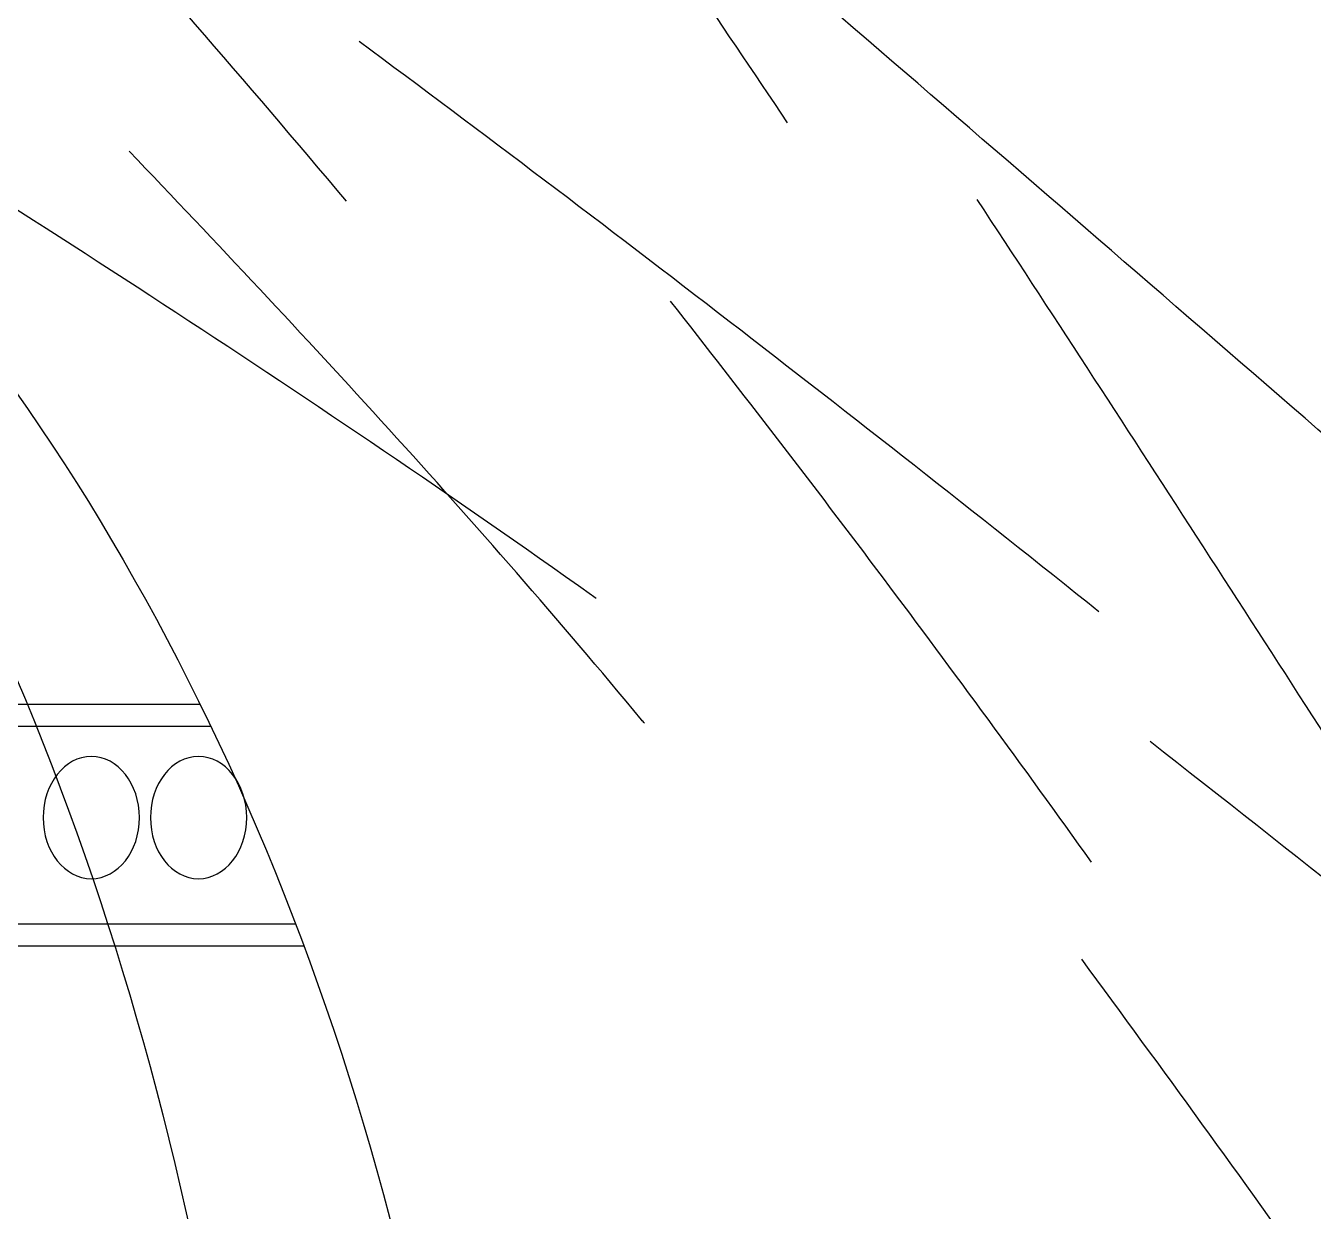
# Model space of a CAD drawing. Extents: x 3172 to 33391, y 13916 to 34175.
# Drawn here: x 28043.2 to 28498.6, y 25943.3 to 26362.6 of the extents above; entities that cross this region are included whole.
import ezdxf

# ---------------------------------------------------------------- set-up
doc = ezdxf.new("R2010")
doc.units = 0
doc.layers.get('0').update_dxf_attribs({"linetype": 'CONTINUOUS'})

# ---------------------------------------------------------------- blocks, each defined once
blk = doc.blocks.new('A$C32E301E7')
at = {"color": 4}
for points in [[(1228.6, 1914.74), (1183.49, 1959.5), (1137.65, 2003.46), (1091.13, 2046.59)], [(1454.12, 1928.55), (1424.19, 1966.37), (1393.97, 2003.96), (1363.35, 2041.21)], [(1574.24, 1660.74), (1513.73, 1731.88), (1451.38, 1801.6), (1387.33, 1869.73)], [(1671.03, 1504.17), (1635.84, 1545.28), (1600.65, 1586.4), (1564.99, 1627.04)]]:
    blk.add_open_spline(points, degree=3, dxfattribs=at)
for points, knots in [([(1355.4, 1723.03), (1354.96, 1723.47), (1280.31, 1798.76), (1201.24, 1869.59), (1121.44, 1938.94)], [394.337355, 394.337355, 394.337355, 394.337355, 396.220769, 712.913916, 712.913916, 712.913916, 712.913916]), ([(1828.27, 1525.2), (1797.67, 1565.57), (1703.79, 1689.28), (1610.21, 1813.2), (1546.17, 1895.88)], [1925.382684, 1925.382684, 1925.382684, 1925.382684, 2077.249948, 2390.933477, 2390.933477, 2390.933477, 2390.933477])]:
    blk.add_open_spline(points, degree=3, knots=knots, dxfattribs=at)
blk = doc.blocks.new('A$C3B33296D')
for p, rotation in [((174.77, 223.5), 355.9235845586764), ((153.72, -175.14), 3.513440426543889)]:
    blk.add_blockref('A$C32E301E7', p, dxfattribs=dict(rotation=rotation))
blk = doc.blocks.new('A$C56482C8D')
at = {"yscale": 1.44}
blk.add_blockref('A$C3B33296D', (0, 0), dxfattribs=at)
blk = doc.blocks.new('A$C5C305C1C')
at = {"yscale": 1.2}
blk.add_blockref('A$C56482C8D', (0, 0), dxfattribs=at)
blk = doc.blocks.new('A$C726F438A')
at = {"yscale": 1.2}
blk.add_blockref('A$C3B33296D', (0, 0), dxfattribs=at)

msp = doc.modelspace()

# ---------------------------------------------------------------- linework, layer by layer
at = {"color": 7}
for p, q in [((28104.91696, 26122.48332), (27081.68363, 26122.48332)), ((28108.65265, 26114.78332), (27081.68363, 26114.78332)), ((28138.68707, 26044.78332), (27051.6492, 26044.78332)), ((28141.58955, 26037.08332), (27051.6492, 26037.08332))]:
    msp.add_line(p, q, dxfattribs=at)
at = {"color": 7, "extrusion": (0, 0, -1)}
for centre, major_axis, ratio, start_param, end_param in [((27624.24292, 25659.78332), (0, 816.66667), 0.714285714, 0.527635482, 1.230726579), ((27596.24292, 25659.78332), (0, 846.432), 0.631403545, 0.597044395, 1.295946199)]:
    msp.add_ellipse(centre, major_axis=major_axis, ratio=ratio, start_param=start_param, end_param=end_param, dxfattribs=at)
for centre in [(28066.34676, 26082.51124), (28104.29035, 26082.51124)]:
    msp.add_ellipse(centre, major_axis=(0, 21.60952), ratio=0.788234916, dxfattribs=at)

# ---------------------------------------------------------------- block references
at = {"xscale": 0.7, "yscale": 0.84, "zscale": 0.7, "rotation": 21.78873525038255}
msp.add_blockref('A$C5C305C1C', (28435.44181, 23708.9702), dxfattribs=at)
at = {"xscale": 0.7, "yscale": 0.84, "zscale": 0.7}
msp.add_blockref('A$C726F438A', (27362.30191, 24478.76632), dxfattribs=at)

doc.saveas('drawing.dxf')
